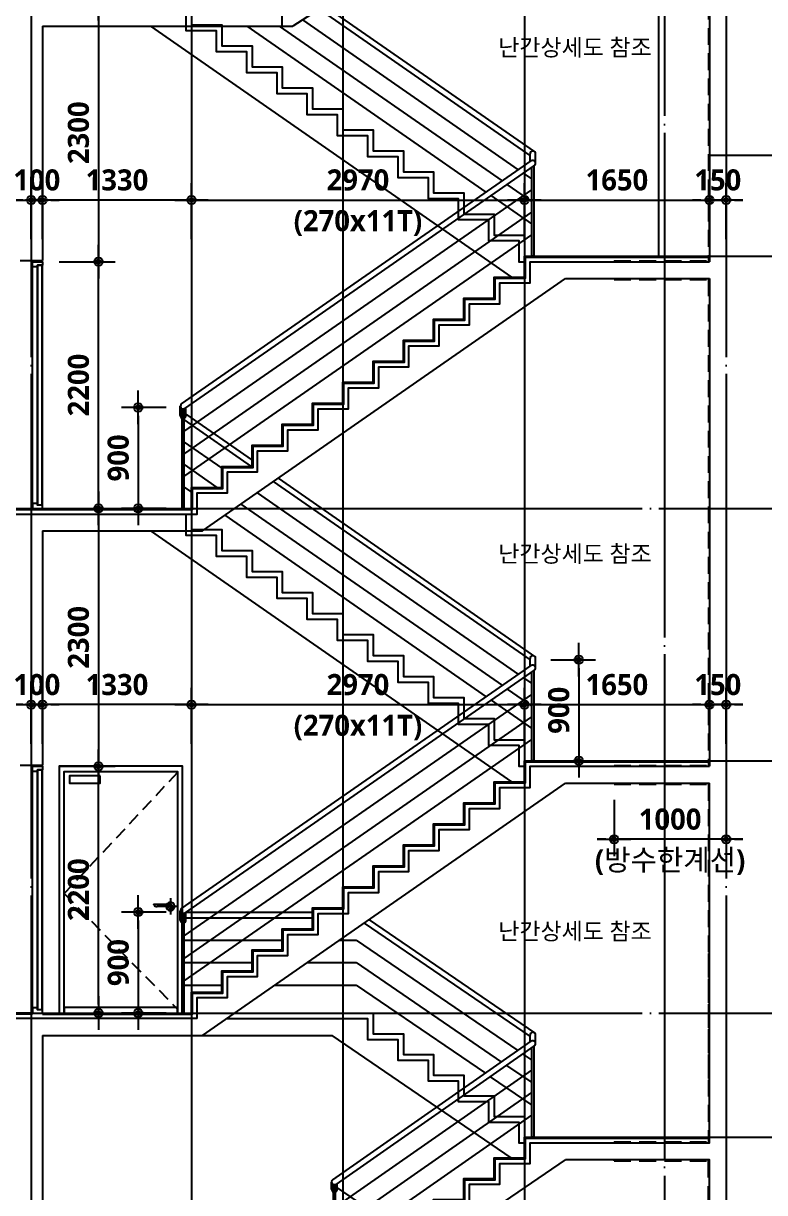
# Model space of a CAD drawing. Header units: millimetres. Extents: x 0 to 356400, y 0 to 68257.
# Drawn here: x 244355 to 250968, y 21099 to 31525 of the extents above; entities that cross this region are included whole.
import ezdxf

# ---------------------------------------------------------------- set-up
doc = ezdxf.new("R2010")
doc.units = ezdxf.units.MM
doc.header["$LTSCALE"] = 75
for name, pattern in [('CEN', [62, 60, -1, 0, -1]), ('HID', [2.3, 1.5, -0.8]), ('STD_HIDDEN', [3, 2, -1])]:
    doc.linetypes.add(name, pattern=pattern)
doc.layers.get('Defpoints').update_dxf_attribs({"color": 161})
for name, color, linetype in [('A-ANNO-TEXT1', 7, 'Continuous'), ('A-CEN', 1, 'CEN'), ('A-DETL-WPRO-TYP2', 5, 'STD_HIDDEN'), ('A-DOOR', 4, 'Continuous'), ('A-FIN-TYP1', 6, 'Continuous'), ('A-PS-HID', 5, 'HID'), ('A-SECT-DOOR', 8, 'Continuous'), ('A-SECT-Hrail1', 8, 'Continuous'), ('A-SECT-Hrail2', 6, 'Continuous'), ('A-SECT-MATR1', 4, 'Continuous'), ('A-SECT-STAIRS', 4, 'Continuous'), ('A-ST-AXIS-DIM', 7, 'Continuous'), ('A-ST-CONC', 2, 'Continuous'), ('LEADER', 7, 'Continuous')]:
    doc.layers.add(name, color=color, linetype=linetype)
doc.layers.add('G(그리드2)', color=235, linetype='Continuous', plot=False)
doc.styles.add('SH_대대리576', font='')
doc.styles.add('SH_진천_나눔', font='NanumGothicBold.ttf')
doc.styles.get('SH_대대리576').set_extended_font_data('NanumGothic', bold=True)
doc.dimstyles.new('SHP 75 (in)', dxfattribs={"dimscale": 75, "dimtxt": 2.5, "dimasz": 1, "dimexe": 2, "dimexo": 2, "dimgap": 1, "dimtad": 1, "dimdec": 0, "dimzin": 0, "dimdsep": 46, "dimtxsty": 'SH_대대리576', "dimblk": 'DIMDOT', "dimblk1": 'NONE', "dimblk2": 'DIMDOT', "dimcen": 0.09, "dimclrd": 256, "dimclre": 256, "dimclrt": 3, "dimadec": 0, "dimazin": 1, "dimtfac": 1, "dimtdec": 0, "dimtix": 1, "dimtmove": 2, "dimatfit": 0, "dimldrblk": 'DIMDOT', "dimfxl": 1, "dimtfillclr": 3, "dimtolj": 1, "dimtzin": 0, "dimlwd": -1, "dimlwe": -1, "dimarcsym": 0})

# ---------------------------------------------------------------- blocks, each defined once
blk = doc.blocks.new('DIMDOT')
at = {"color": 0}
blk.add_line((-2, 0), (2, 0), dxfattribs=at)
for radius in [0.5, 0.25]:
    blk.add_circle((0, 0), radius, dxfattribs=at)
blk = doc.blocks.new('*D4422')
at = {"layer": 'A-ST-AXIS-DIM'}
for p, q in [((245855, 25100), (245855, 25600)), ((248825, 25100), (248825, 25600)), ((245930, 25450), (248750, 25450))]:
    blk.add_line(p, q, dxfattribs=at)
at = {"layer": 'Defpoints', "color": 0}
for p in [(248825, 25450), (245855, 24950), (248825, 24950)]:
    blk.add_point(p, dxfattribs=at)
at = {"layer": 'A-ST-AXIS-DIM', "linetype": 'ByBlock', "xscale": 75, "yscale": 75, "zscale": 75}
for p, rotation in [((245855, 25450), 179.9999999999999), ((248825, 25450), 359.9999999999999)]:
    blk.add_blockref('DIMDOT', p, dxfattribs=dict(at, rotation=rotation))
at = {"layer": 'A-ST-AXIS-DIM', "color": 3, "char_height": 187.5, "attachment_point": 5, "style": 'SH_대대리576'}
for s, insert in [('\\A1;2970', (247340, 25628)), ('\\A1;(270x11T)', (247340, 25245))]:
    blk.add_mtext(s, dxfattribs=dict(at, insert=insert))
blk = doc.blocks.new('_None')
blk = doc.blocks.new('*D4423')
at = {"layer": 'A-ST-AXIS-DIM'}
for p, q in [((248825, 25100), (248825, 25600)), ((250475, 25100), (250475, 25600)), ((248900, 25450), (250400, 25450))]:
    blk.add_line(p, q, dxfattribs=at)
at = {"layer": 'Defpoints', "color": 0}
for p in [(250475, 25450), (248825, 24950), (250475, 24950)]:
    blk.add_point(p, dxfattribs=at)
at = {"layer": 'A-ST-AXIS-DIM', "linetype": 'ByBlock', "xscale": 75, "yscale": 75, "zscale": 75, "rotation": 180}
blk.add_blockref('DIMDOT', (248825, 25450), dxfattribs=at)
at = {"layer": 'A-ST-AXIS-DIM', "linetype": 'ByBlock', "xscale": 75, "yscale": 75, "zscale": 75}
blk.add_blockref('DIMDOT', (250475, 25450), dxfattribs=at)
at = {"layer": 'A-ST-AXIS-DIM', "color": 3, "insert": (249650, 25628), "char_height": 187.5, "attachment_point": 5, "style": 'SH_대대리576'}
blk.add_mtext('\\A1;1650', dxfattribs=at)
blk = doc.blocks.new('*D4424')
at = {"layer": 'A-ST-AXIS-DIM'}
for p, q in [((244525, 25100), (244525, 25600)), ((245855, 25100), (245855, 25600)), ((245780, 25450), (244600, 25450))]:
    blk.add_line(p, q, dxfattribs=at)
at = {"layer": 'Defpoints', "color": 0}
for p in [(244525, 25450), (244525, 24950), (245855, 24950)]:
    blk.add_point(p, dxfattribs=at)
at = {"layer": 'A-ST-AXIS-DIM', "linetype": 'ByBlock', "xscale": 75, "yscale": 75, "zscale": 75, "rotation": 180}
blk.add_blockref('DIMDOT', (244525, 25450), dxfattribs=at)
at = {"layer": 'A-ST-AXIS-DIM', "linetype": 'ByBlock', "xscale": 75, "yscale": 75, "zscale": 75}
blk.add_blockref('DIMDOT', (245855, 25450), dxfattribs=at)
at = {"layer": 'A-ST-AXIS-DIM', "color": 3, "insert": (245190, 25628), "char_height": 187.5, "attachment_point": 5, "style": 'SH_대대리576'}
blk.add_mtext('\\A1;1330', dxfattribs=at)
blk = doc.blocks.new('*D4425')
at = {"layer": 'A-ST-AXIS-DIM'}
for p, q in [((244425, 25100), (244425, 25600)), ((244525, 25100), (244525, 25600)), ((244350, 25450), (244275, 25450)), ((244425, 25450), (244525, 25450)), ((244600, 25450), (244675, 25450))]:
    blk.add_line(p, q, dxfattribs=at)
at = {"layer": 'Defpoints', "color": 0}
for p in [(244525, 25450), (244425, 24950), (244525, 24950)]:
    blk.add_point(p, dxfattribs=at)
at = {"layer": 'A-ST-AXIS-DIM', "linetype": 'ByBlock', "xscale": 75, "yscale": 75, "zscale": 75}
blk.add_blockref('DIMDOT', (244425, 25450), dxfattribs=at)
at = {"layer": 'A-ST-AXIS-DIM', "linetype": 'ByBlock', "xscale": 75, "yscale": 75, "zscale": 75, "rotation": 180}
blk.add_blockref('DIMDOT', (244525, 25450), dxfattribs=at)
at = {"layer": 'A-ST-AXIS-DIM', "color": 3, "insert": (244475, 25628), "char_height": 187.5, "attachment_point": 5, "style": 'SH_대대리576'}
blk.add_mtext('\\A1;100', dxfattribs=at)
blk = doc.blocks.new('*D4426')
at = {"layer": 'A-ST-AXIS-DIM'}
for p, q in [((250475, 25100), (250475, 25600)), ((250625, 25100), (250625, 25600)), ((250400, 25450), (250325, 25450)), ((250625, 25450), (250475, 25450)), ((250700, 25450), (250775, 25450))]:
    blk.add_line(p, q, dxfattribs=at)
at = {"layer": 'Defpoints', "color": 0}
for p in [(250475, 25450), (250475, 24950), (250625, 24950)]:
    blk.add_point(p, dxfattribs=at)
at = {"layer": 'A-ST-AXIS-DIM', "linetype": 'ByBlock', "xscale": 75, "yscale": 75, "zscale": 75}
blk.add_blockref('DIMDOT', (250475, 25450), dxfattribs=at)
at = {"layer": 'A-ST-AXIS-DIM', "linetype": 'ByBlock', "xscale": 75, "yscale": 75, "zscale": 75, "rotation": 180}
blk.add_blockref('DIMDOT', (250625, 25450), dxfattribs=at)
at = {"layer": 'A-ST-AXIS-DIM', "color": 3, "insert": (250550, 25628), "char_height": 187.5, "attachment_point": 5, "style": 'SH_대대리576'}
blk.add_mtext('\\A1;150', dxfattribs=at)
blk = doc.blocks.new('*D4427')
at = {"layer": 'A-ST-AXIS-DIM'}
for p, q in [((245855, 29600), (245855, 30100)), ((248825, 29600), (248825, 30100)), ((245930, 29950), (248750, 29950))]:
    blk.add_line(p, q, dxfattribs=at)
at = {"layer": 'Defpoints', "color": 0}
for p in [(248825, 29950), (245855, 29450), (248825, 29450)]:
    blk.add_point(p, dxfattribs=at)
at = {"layer": 'A-ST-AXIS-DIM', "linetype": 'ByBlock', "xscale": 75, "yscale": 75, "zscale": 75}
for p, rotation in [((245855, 29950), 179.9999999999999), ((248825, 29950), 359.9999999999999)]:
    blk.add_blockref('DIMDOT', p, dxfattribs=dict(at, rotation=rotation))
at = {"layer": 'A-ST-AXIS-DIM', "color": 3, "char_height": 187.5, "attachment_point": 5, "style": 'SH_대대리576'}
for s, insert in [('\\A1;2970', (247340, 30128)), ('\\A1;(270x11T)', (247340, 29745))]:
    blk.add_mtext(s, dxfattribs=dict(at, insert=insert))
blk = doc.blocks.new('*D4428')
at = {"layer": 'A-ST-AXIS-DIM'}
for p, q in [((248825, 29600), (248825, 30100)), ((250475, 29600), (250475, 30100)), ((248900, 29950), (250400, 29950))]:
    blk.add_line(p, q, dxfattribs=at)
at = {"layer": 'Defpoints', "color": 0}
for p in [(250475, 29950), (248825, 29450), (250475, 29450)]:
    blk.add_point(p, dxfattribs=at)
at = {"layer": 'A-ST-AXIS-DIM', "linetype": 'ByBlock', "xscale": 75, "yscale": 75, "zscale": 75, "rotation": 180}
blk.add_blockref('DIMDOT', (248825, 29950), dxfattribs=at)
at = {"layer": 'A-ST-AXIS-DIM', "linetype": 'ByBlock', "xscale": 75, "yscale": 75, "zscale": 75}
blk.add_blockref('DIMDOT', (250475, 29950), dxfattribs=at)
at = {"layer": 'A-ST-AXIS-DIM', "color": 3, "insert": (249650, 30128), "char_height": 187.5, "attachment_point": 5, "style": 'SH_대대리576'}
blk.add_mtext('\\A1;1650', dxfattribs=at)
blk = doc.blocks.new('*D4429')
at = {"layer": 'A-ST-AXIS-DIM'}
for p, q in [((244525, 29600), (244525, 30100)), ((245855, 29600), (245855, 30100)), ((245780, 29950), (244600, 29950))]:
    blk.add_line(p, q, dxfattribs=at)
at = {"layer": 'Defpoints', "color": 0}
for p in [(244525, 29950), (244525, 29450), (245855, 29450)]:
    blk.add_point(p, dxfattribs=at)
at = {"layer": 'A-ST-AXIS-DIM', "linetype": 'ByBlock', "xscale": 75, "yscale": 75, "zscale": 75, "rotation": 180}
blk.add_blockref('DIMDOT', (244525, 29950), dxfattribs=at)
at = {"layer": 'A-ST-AXIS-DIM', "linetype": 'ByBlock', "xscale": 75, "yscale": 75, "zscale": 75}
blk.add_blockref('DIMDOT', (245855, 29950), dxfattribs=at)
at = {"layer": 'A-ST-AXIS-DIM', "color": 3, "insert": (245190, 30128), "char_height": 187.5, "attachment_point": 5, "style": 'SH_대대리576'}
blk.add_mtext('\\A1;1330', dxfattribs=at)
blk = doc.blocks.new('*D4430')
at = {"layer": 'A-ST-AXIS-DIM'}
for p, q in [((244425, 29600), (244425, 30100)), ((244525, 29600), (244525, 30100)), ((244350, 29950), (244275, 29950)), ((244425, 29950), (244525, 29950)), ((244600, 29950), (244675, 29950))]:
    blk.add_line(p, q, dxfattribs=at)
at = {"layer": 'Defpoints', "color": 0}
for p in [(244525, 29950), (244425, 29450), (244525, 29450)]:
    blk.add_point(p, dxfattribs=at)
at = {"layer": 'A-ST-AXIS-DIM', "linetype": 'ByBlock', "xscale": 75, "yscale": 75, "zscale": 75}
blk.add_blockref('DIMDOT', (244425, 29950), dxfattribs=at)
at = {"layer": 'A-ST-AXIS-DIM', "linetype": 'ByBlock', "xscale": 75, "yscale": 75, "zscale": 75, "rotation": 180}
blk.add_blockref('DIMDOT', (244525, 29950), dxfattribs=at)
at = {"layer": 'A-ST-AXIS-DIM', "color": 3, "insert": (244475, 30128), "char_height": 187.5, "attachment_point": 5, "style": 'SH_대대리576'}
blk.add_mtext('\\A1;100', dxfattribs=at)
blk = doc.blocks.new('*D4431')
at = {"layer": 'A-ST-AXIS-DIM'}
for p, q in [((250475, 29600), (250475, 30100)), ((250625, 29600), (250625, 30100)), ((250400, 29950), (250325, 29950)), ((250625, 29950), (250475, 29950)), ((250700, 29950), (250775, 29950))]:
    blk.add_line(p, q, dxfattribs=at)
at = {"layer": 'Defpoints', "color": 0}
for p in [(250475, 29950), (250475, 29450), (250625, 29450)]:
    blk.add_point(p, dxfattribs=at)
at = {"layer": 'A-ST-AXIS-DIM', "linetype": 'ByBlock', "xscale": 75, "yscale": 75, "zscale": 75}
blk.add_blockref('DIMDOT', (250475, 29950), dxfattribs=at)
at = {"layer": 'A-ST-AXIS-DIM', "linetype": 'ByBlock', "xscale": 75, "yscale": 75, "zscale": 75, "rotation": 180}
blk.add_blockref('DIMDOT', (250625, 29950), dxfattribs=at)
at = {"layer": 'A-ST-AXIS-DIM', "color": 3, "insert": (250550, 30128), "char_height": 187.5, "attachment_point": 5, "style": 'SH_대대리576'}
blk.add_mtext('\\A1;150', dxfattribs=at)
blk = doc.blocks.new('*D4437')
at = {"layer": 'A-ST-AXIS-DIM'}
for p, q in [((244675, 24900), (245175, 24900)), ((245025, 22775), (245025, 24825)), ((244675, 22700), (245175, 22700))]:
    blk.add_line(p, q, dxfattribs=at)
at = {"layer": 'Defpoints', "color": 0}
for p in [(244525, 24900), (245025, 24900), (244525, 22700)]:
    blk.add_point(p, dxfattribs=at)
at = {"layer": 'A-ST-AXIS-DIM', "linetype": 'ByBlock', "xscale": 75, "yscale": 75, "zscale": 75}
for p, rotation in [((245025, 24900), 90), ((245025, 22700), 270)]:
    blk.add_blockref('DIMDOT', p, dxfattribs=dict(at, rotation=rotation))
at = {"layer": 'A-ST-AXIS-DIM', "color": 3, "insert": (244847, 23800), "char_height": 187.5, "attachment_point": 5, "rotation": 90, "style": 'SH_대대리576'}
blk.add_mtext('\\A1;2200', dxfattribs=at)
blk = doc.blocks.new('*D4438')
at = {"layer": 'A-ST-AXIS-DIM'}
for p, q in [((244675, 27200), (245175, 27200)), ((245025, 27125), (245025, 24975)), ((244675, 24900), (245175, 24900))]:
    blk.add_line(p, q, dxfattribs=at)
at = {"layer": 'Defpoints', "color": 0}
for p in [(244525, 27200), (244525, 24900), (245025, 24900)]:
    blk.add_point(p, dxfattribs=at)
at = {"layer": 'A-ST-AXIS-DIM', "linetype": 'ByBlock', "xscale": 75, "yscale": 75, "zscale": 75}
for p, rotation in [((245025, 27200), 90), ((245025, 24900), 270)]:
    blk.add_blockref('DIMDOT', p, dxfattribs=dict(at, rotation=rotation))
at = {"layer": 'A-ST-AXIS-DIM', "color": 3, "insert": (244847, 26050), "char_height": 187.5, "attachment_point": 5, "rotation": 90, "style": 'SH_대대리576'}
blk.add_mtext('\\A1;2300', dxfattribs=at)
blk = doc.blocks.new('*D4468')
at = {"layer": 'A-ST-AXIS-DIM'}
for p, q in [((249060, 25850), (249460, 25850)), ((249310, 25775), (249310, 25025)), ((249060, 24950), (249460, 24950))]:
    blk.add_line(p, q, dxfattribs=at)
at = {"layer": 'Defpoints', "color": 0}
for p in [(248910, 25850), (248910, 24950), (249310, 24950)]:
    blk.add_point(p, dxfattribs=at)
at = {"layer": 'A-ST-AXIS-DIM', "linetype": 'ByBlock', "xscale": 75, "yscale": 75, "zscale": 75}
for p, rotation in [((249310, 25850), 90), ((249310, 24950), 270)]:
    blk.add_blockref('DIMDOT', p, dxfattribs=dict(at, rotation=rotation))
at = {"layer": 'A-ST-AXIS-DIM', "color": 3, "insert": (249132, 25400), "char_height": 187.5, "attachment_point": 5, "rotation": 90, "style": 'SH_대대리576'}
blk.add_mtext('\\A1;900', dxfattribs=at)
blk = doc.blocks.new('*D4485')
at = {"layer": 'A-ST-AXIS-DIM'}
for p, q in [((245630, 23600), (245230, 23600)), ((245380, 23525), (245380, 22775)), ((245630, 22700), (245230, 22700))]:
    blk.add_line(p, q, dxfattribs=at)
at = {"layer": 'Defpoints', "color": 0}
for p in [(245780, 23600), (245380, 22700), (245780, 22700)]:
    blk.add_point(p, dxfattribs=at)
at = {"layer": 'A-ST-AXIS-DIM', "linetype": 'ByBlock', "xscale": 75, "yscale": 75, "zscale": 75}
for p, rotation in [((245380, 23600), 90), ((245380, 22700), 270)]:
    blk.add_blockref('DIMDOT', p, dxfattribs=dict(at, rotation=rotation))
at = {"layer": 'A-ST-AXIS-DIM', "color": 3, "insert": (245202, 23150), "char_height": 187.5, "attachment_point": 5, "rotation": 90, "style": 'SH_대대리576'}
blk.add_mtext('\\A1;900', dxfattribs=at)
blk = doc.blocks.new('*D4576')
at = {"layer": 'A-ST-AXIS-DIM'}
for p, q in [((244675, 31700), (245175, 31700)), ((245025, 31625), (245025, 29475)), ((244675, 29400), (245175, 29400))]:
    blk.add_line(p, q, dxfattribs=at)
at = {"layer": 'Defpoints', "color": 0}
for p in [(244525, 31700), (244525, 29400), (245025, 29400)]:
    blk.add_point(p, dxfattribs=at)
at = {"layer": 'A-ST-AXIS-DIM', "linetype": 'ByBlock', "xscale": 75, "yscale": 75, "zscale": 75}
for p, rotation in [((245025, 31700), 90), ((245025, 29400), 270)]:
    blk.add_blockref('DIMDOT', p, dxfattribs=dict(at, rotation=rotation))
at = {"layer": 'A-ST-AXIS-DIM', "color": 3, "insert": (244847, 30550), "char_height": 187.5, "attachment_point": 5, "rotation": 90, "style": 'SH_대대리576'}
blk.add_mtext('\\A1;2300', dxfattribs=at)
blk = doc.blocks.new('*D4577')
at = {"layer": 'A-ST-AXIS-DIM'}
for p, q in [((244675, 29400), (245175, 29400)), ((245025, 27275), (245025, 29325)), ((244675, 27200), (245175, 27200))]:
    blk.add_line(p, q, dxfattribs=at)
at = {"layer": 'Defpoints', "color": 0}
for p in [(244525, 29400), (245025, 29400), (244525, 27200)]:
    blk.add_point(p, dxfattribs=at)
at = {"layer": 'A-ST-AXIS-DIM', "linetype": 'ByBlock', "xscale": 75, "yscale": 75, "zscale": 75}
for p, rotation in [((245025, 29400), 90), ((245025, 27200), 270)]:
    blk.add_blockref('DIMDOT', p, dxfattribs=dict(at, rotation=rotation))
at = {"layer": 'A-ST-AXIS-DIM', "color": 3, "insert": (244847, 28300), "char_height": 187.5, "attachment_point": 5, "rotation": 90, "style": 'SH_대대리576'}
blk.add_mtext('\\A1;2200', dxfattribs=at)
blk = doc.blocks.new('*D5214')
at = {"layer": 'A-ST-AXIS-DIM'}
for p, q in [((249625, 24600), (249625, 24100)), ((250625, 24600), (250625, 24100)), ((249550, 24250), (249475, 24250)), ((250625, 24250), (249625, 24250)), ((250700, 24250), (250775, 24250))]:
    blk.add_line(p, q, dxfattribs=at)
at = {"layer": 'Defpoints', "color": 0}
for p in [(249625, 24750), (250625, 24750), (249625, 24250)]:
    blk.add_point(p, dxfattribs=at)
at = {"layer": 'A-ST-AXIS-DIM', "linetype": 'ByBlock', "xscale": 75, "yscale": 75, "zscale": 75}
blk.add_blockref('DIMDOT', (249625, 24250), dxfattribs=at)
at = {"layer": 'A-ST-AXIS-DIM', "linetype": 'ByBlock', "xscale": 75, "yscale": 75, "zscale": 75, "rotation": 180}
blk.add_blockref('DIMDOT', (250625, 24250), dxfattribs=at)
at = {"layer": 'A-ST-AXIS-DIM', "color": 3, "char_height": 187.5, "attachment_point": 5, "style": 'SH_대대리576'}
for s, insert in [('\\A1;1000', (250125, 24428)), ('\\A1;(방수한계선)', (250125, 24044))]:
    blk.add_mtext(s, dxfattribs=dict(at, insert=insert))
blk = doc.blocks.new('*D9221')
at = {"layer": 'A-ST-AXIS-DIM'}
for p, q in [((245630, 28100), (245230, 28100)), ((245380, 28025), (245380, 27275)), ((245630, 27200), (245230, 27200))]:
    blk.add_line(p, q, dxfattribs=at)
at = {"layer": 'Defpoints', "color": 0}
for p in [(245780, 28100), (245380, 27200), (245780, 27200)]:
    blk.add_point(p, dxfattribs=at)
at = {"layer": 'A-ST-AXIS-DIM', "linetype": 'ByBlock', "xscale": 75, "yscale": 75, "zscale": 75}
for p, rotation in [((245380, 28100), 90), ((245380, 27200), 270)]:
    blk.add_blockref('DIMDOT', p, dxfattribs=dict(at, rotation=rotation))
at = {"layer": 'A-ST-AXIS-DIM', "color": 3, "insert": (245202, 27650), "char_height": 187.5, "attachment_point": 5, "rotation": 90, "style": 'SH_대대리576'}
blk.add_mtext('\\A1;900', dxfattribs=at)
blk = doc.blocks.new('G$C698D9822')
at = {"layer": 'A-CEN'}
for p, q in [((1062, 950), (938, 950)), ((992, 1024), (992, 880))]:
    blk.add_line(p, q, dxfattribs=at)
at = {"layer": 'A-PS-HID'}
blk.add_lwpolyline([(1055, 2145), (45, 1065), (1050, 40)], dxfattribs=at)
at = {"layer": 'A-SECT-DOOR'}
for p, q in [((992, 969), (845, 969)), ((957, 949), (873, 949))]:
    blk.add_line(p, q, dxfattribs=at)
for points in [[(45, 1065), (45, 2155), (1055, 2155), (1055, 2145), (1055, 950), (1055, 50), (1055, 0), (1100, 0), (1100, 2200), (0, 2200), (0, 0), (45, 0), (45, 50)], [(366, 2116), (93, 2116), (93, 2049), (366, 2049)], [(45, 50), (45, 0), (1055, 0), (1055, 50), (1040, 50)]]:
    blk.add_lwpolyline(points, close=True, dxfattribs=at)
for centre, radius, start, end in [((845, 966), 3, 90, 166.723), ((848, 966), 6.09, 166.723, 200.4138), ((872, 986), 37.2, 217.801, 272.4199), ((992, 950), 37.3, 180.9385, 157.0665), ((940, 901), 51.4, 42.6877, 70.1326), ((992, 949), 20, 223.2078, 90)]:
    blk.add_arc(centre, radius, start, end, dxfattribs=at)

msp = doc.modelspace()

# ---------------------------------------------------------------- linework, layer by layer
at = {"layer": 'A-CEN'}
for p, q in [((244425, 56300), (244425, 9200)), ((250625, 56300), (250625, 9200)), ((250075, 53800), (250075, 9200)), ((250475, 29450), (253975, 29450)), ((236075, 27200), (253975, 27200)), ((250475, 24950), (253975, 24950)), ((236075, 22700), (253975, 22700)), ((248825, 21592.3), (253975, 21592.3))]:
    msp.add_line(p, q, dxfattribs=at)
at = {"layer": 'A-DETL-WPRO-TYP2'}
for p, q in [((250467, 33058.7), (250467, 29408)), ((249625, 29408), (250467, 29408)), ((249625, 29408), (249625, 29400)), ((249625, 29242), (249625, 29250)), ((249625, 29242), (250467, 29242)), ((250467, 29242), (250467, 24908)), ((249625, 24908), (250467, 24908)), ((249625, 24908), (249625, 24900)), ((249625, 24742), (249625, 24750)), ((249625, 24742), (250467, 24742)), ((250467, 24742), (250467, 22021.5)), ((250467, 23230.3), (250467, 21552.3)), ((249625, 21552.3), (250467, 21552.3)), ((249625, 21382.3), (250465, 21382.3)), ((250465, 21382.3), (250465, 18967.7))]:
    msp.add_line(p, q, dxfattribs=at)
for points in [[(249625, 21552.3), (249625, 21542.3)], [(249625, 21382.3), (249625, 21392.3)]]:
    msp.add_lwpolyline(points, dxfattribs=at)
at = {"layer": 'A-DOOR'}
for p, q in [((244435, 29355), (244435, 29400)), ((244435, 27200), (244435, 29355)), ((244482, 27245), (244482, 29370)), ((244522.5, 27230), (244522.5, 29370)), ((244525, 27200), (244525, 29370)), ((244435, 27245), (244435, 27200)), ((244435, 24855), (244435, 24900)), ((244435, 22700), (244435, 24855)), ((244482, 22745), (244482, 24870)), ((244522.5, 22730), (244522.5, 24870)), ((244525, 22700), (244525, 24870)), ((244435, 22745), (244435, 22700))]:
    msp.add_line(p, q, dxfattribs=at)
for points in [[(244435, 29400), (244525, 29400), (244525, 29370), (244482, 29370), (244482, 29355), (244435, 29355)], [(244484.5, 27230), (244484.5, 29370), (244522.5, 29370)], [(244484.5, 27230), (244484.5, 29370), (244522.5, 29370)], [(244435, 27200), (244525, 27200), (244525, 27230), (244482, 27230), (244482, 27245), (244435, 27245)], [(244435, 24900), (244525, 24900), (244525, 24870), (244482, 24870), (244482, 24855), (244435, 24855)], [(244484.5, 22730), (244484.5, 24870), (244522.5, 24870)], [(244484.5, 22730), (244484.5, 24870), (244522.5, 24870)], [(244435, 22700), (244525, 22700), (244525, 22730), (244482, 22730), (244482, 22745), (244435, 22745)]]:
    msp.add_lwpolyline(points, dxfattribs=at)
at = {"layer": 'A-FIN-TYP1'}
for p, q in [((244435, 22700), (242175, 22700)), ((244435, 22691), (242175, 22691))]:
    msp.add_line(p, q, dxfattribs=at)
for points in [[(242175, 27200), (245855, 27200), (245855, 27387.5), (246125, 27387.5), (246125, 27575), (246395, 27575), (246395, 27762.5), (246665, 27762.5), (246665, 27950), (246935, 27950), (246935, 28137.5), (247205, 28137.5), (247205, 28325), (247475, 28325), (247475, 28512.5), (247745, 28512.5), (247745, 28700), (248015, 28700), (248015, 28887.5), (248285, 28887.5), (248285, 29075), (248555, 29075), (248555, 29262.5), (248825, 29262.5), (248825, 29450), (250475, 29450)], [(242175, 27191), (245864, 27191), (245864, 27378.5), (246134, 27378.5), (246134, 27566), (246404, 27566), (246404, 27753.5), (246674, 27753.5), (246674, 27941), (246944, 27941), (246944, 28128.5), (247214, 28128.5), (247214, 28316), (247484, 28316), (247484, 28503.5), (247754, 28503.5), (247754, 28691), (248024, 28691), (248024, 28878.5), (248294, 28878.5), (248294, 29066), (248564, 29066), (248564, 29253.5), (248834, 29253.5), (248834, 29441), (250475, 29441)], [(244525, 22700), (245855, 22700), (245855, 22887.5), (246125, 22887.5), (246125, 23075), (246395, 23075), (246395, 23262.5), (246665, 23262.5), (246665, 23450), (246935, 23450), (246935, 23637.5), (247205, 23637.5), (247205, 23825), (247475, 23825), (247475, 24012.5), (247745, 24012.5), (247745, 24200), (248015, 24200), (248015, 24387.5), (248285, 24387.5), (248285, 24575), (248555, 24575), (248555, 24762.5), (248825, 24762.5), (248825, 24950), (250475, 24950)], [(244525, 22691), (245864, 22691), (245864, 22878.5), (246134, 22878.5), (246134, 23066), (246404, 23066), (246404, 23253.5), (246674, 23253.5), (246674, 23441), (246944, 23441), (246944, 23628.5), (247214, 23628.5), (247214, 23816), (247484, 23816), (247484, 24003.5), (247754, 24003.5), (247754, 24191), (248024, 24191), (248024, 24378.5), (248294, 24378.5), (248294, 24566), (248564, 24566), (248564, 24753.5), (248834, 24753.5), (248834, 24941), (250475, 24941)], [(244525, 20300), (247205, 20300), (247205, 20484.6), (247475, 20484.6), (247475, 20669.2), (247745, 20669.2), (247745, 20853.8), (248015, 20853.8), (248015, 21038.5), (248285, 21038.5), (248285, 21223.1), (248555, 21223.1), (248555, 21407.7), (248825, 21407.7), (248825, 21592.3), (250475, 21592.3)], [(244525, 20291), (247214, 20291), (247214, 20475.6), (247484, 20475.6), (247484, 20660.2), (247754, 20660.2), (247754, 20844.8), (248024, 20844.8), (248024, 21029.5), (248294, 21029.5), (248294, 21214.1), (248564, 21214.1), (248564, 21398.7), (248834, 21398.7), (248834, 21583.3), (250475, 21583.3)]]:
    msp.add_lwpolyline(points, dxfattribs=at)
at = {"layer": 'A-SECT-Hrail1'}
for p, q in [((248875, 30348.2), (246996.2, 31652.8)), ((248914.3, 30381.8), (247041.7, 31682.2)), ((248484.2, 30019.6), (246352.3, 31500)), ((248628.2, 30119.6), (246640.3, 31500)), ((248772.2, 30219.6), (246846.9, 31556.6)), ((248890, 30137.7), (248816, 30189.1)), ((248890, 29937.7), (248672, 30089.1)), ((248890, 29737.7), (248528, 29989.1)), ((245755, 28027.9), (245755, 28111.2)), ((245805, 28027.9), (245805, 28098.2)), ((245770, 28004.4), (245765.7, 28007.4)), ((245790, 27990.5), (246388.3, 27575)), ((245805, 28041), (246395, 27631.2)), ((245790, 27790.5), (246125, 27557.9)), ((245790, 27590.5), (246082.3, 27387.5)), ((246584.2, 27439), (248875, 25848.2)), ((246628, 27469.5), (248925, 25874.3)), ((245790, 27390.5), (245855, 27345.4)), ((246440.2, 27339), (248772.2, 25719.6)), ((246296.2, 27239), (248628.2, 25619.6)), ((246152.2, 27139), (248484.2, 25519.6)), ((248816, 25689.1), (248890, 25637.7)), ((248672, 25589.1), (248890, 25437.7)), ((248528, 25489.1), (248890, 25237.7)), ((245755, 23527.9), (245755, 23611.2)), ((245805, 23527.9), (245805, 23598.2)), ((245807.7, 23600), (246935, 23600)), ((245770, 23504.4), (245765.7, 23507.4)), ((245805, 23550), (246935, 23550)), ((247394.8, 23502), (248875, 22489.9)), ((247438.7, 23532.5), (248914.1, 22523.7)), ((245790, 23350), (246665, 23350)), ((247176, 23350), (247324.5, 23350)), ((247324.5, 23350), (248765.9, 22364.5)), ((245790, 23150), (246395, 23150)), ((246888, 23150), (247324.5, 23150)), ((247324.5, 23150), (248621.1, 22263.4)), ((245790, 22950), (246125, 22950)), ((246600, 22950), (247324.5, 22950)), ((247324.5, 22950), (248476.4, 22162.4)), ((248810, 22334.3), (248890, 22279.6)), ((248665.3, 22233.3), (248890, 22079.6)), ((248520.5, 22132.2), (248890, 21879.6)), ((247105, 21128.7), (247105, 21192.3)), ((247155, 21128.7), (247155, 21179.2)), ((247155, 21141.9), (247745, 20738.5))]:
    msp.add_line(p, q, dxfattribs=at)
for points in [[(245790, 28006), (245790, 28007.4), (245790, 28088.3, -0.2087122), (245770, 28088.3), (245770, 28007.4), (245770, 28006), (245770, 28005), (245770, 28004.4), (245770, 27200), (245790, 27200), (245790, 27390.5), (245790, 27450), (245790, 27590.5), (245790, 27650), (245790, 27790.5), (245790, 27850), (245790, 27990.5), (245790, 27991.8), (245790, 27993.8), (245790, 28005)], [(245790, 23506), (245790, 23507.4), (245790, 23588.3, -0.2087122), (245770, 23588.3), (245770, 23507.4), (245770, 23506), (245770, 23505), (245770, 23504.4), (245770, 22700), (245790, 22700), (245790, 22890.5), (245790, 22950), (245790, 23090.5), (245790, 23150), (245790, 23290.5), (245790, 23350), (245790, 23490.5), (245790, 23491.8), (245790, 23493.8), (245790, 23505)], [(247140, 20550), (247140, 20690.5), (247140, 20691.6), (247140, 20750), (247140, 20890.5), (247140, 20891.6), (247140, 20950), (247140, 21090.5), (247140, 21091.6), (247140, 21093.8), (247140, 21105), (247140, 21105.8), (247140, 21107.4), (247140, 21169.4, -0.2087122), (247120, 21169.4), (247120, 21107.4), (247120, 21105.8), (247120, 21105), (247120, 21104.4), (247120, 20300), (247140, 20300), (247140, 20490.5), (247140, 20491.6)]]:
    msp.add_lwpolyline(points, format="xyb", close=True, dxfattribs=at)
for centre, start, end in [((245780, 28027.9), 180, 246.42182), ((245780, 28027.9), 293.57818, 0), ((245780, 23527.9), 180, 246.42182), ((245780, 23527.9), 293.57818, 0), ((247130, 21128.7), 180, 246.42182), ((247130, 21128.7), 293.57818, 0)]:
    msp.add_arc(centre, 25, start, end, dxfattribs=at)
at = {"layer": 'A-SECT-Hrail2'}
for p, q in [((248875, 30291), (248875, 30361.2)), ((248925, 30280.3), (248925, 30361.2)), ((245765.7, 28131.8), (248885.7, 30298.4)), ((245794.3, 28090.7), (248914.3, 30257.4)), ((245794.3, 27890.7), (248890, 30040.5)), ((245794.3, 27690.7), (248890, 29840.5)), ((245794.3, 27490.7), (248890, 29640.5)), ((248875, 25791), (248875, 25861.2)), ((248925, 25780.3), (248925, 25861.2)), ((245765.7, 23631.8), (248885.7, 25798.4)), ((245794.3, 23590.7), (248914.3, 25757.4)), ((245790, 23387.7), (248890, 25540.5)), ((245790, 23187.7), (248890, 25340.5)), ((245790, 22987.7), (248890, 25140.5)), ((247115.7, 21212.8), (248885.7, 22448.1)), ((248875, 22440.6), (248875, 22503)), ((248925, 22427.6), (248925, 22503)), ((247144.3, 21171.8), (248914.3, 22407.1)), ((247140, 20968.8), (248890, 22190.1)), ((247140, 20768.8), (248890, 21990.1)), ((247140, 20568.8), (248890, 21790.1))]:
    msp.add_line(p, q, dxfattribs=at)
for points in [[(248875, 30294.9), (248875, 30359.9)], [(248875, 25794.9), (248875, 25859.9)], [(248875, 22440.6), (248875, 22502.2)]]:
    msp.add_lwpolyline(points, dxfattribs=at)
for points in [[(248890, 30240.5), (248910, 30254.4), (248910, 29450), (248890, 29450)], [(248890, 25740.5), (248910, 25754.4), (248910, 24950), (248890, 24950)], [(248890, 22390.1), (248910, 22404.1), (248910, 21592.3), (248890, 21592.3)]]:
    msp.add_lwpolyline(points, close=True, dxfattribs=at)
for centre, start, end in [((248900, 30361.2), 0, 180), ((248900, 30277.9), 304.77783, 124.77783), ((245780, 28111.2), 124.77783, 304.77783), ((248900, 25861.2), 0, 180), ((248900, 25777.9), 304.77783, 124.77783), ((245780, 23611.2), 124.77783, 304.77783), ((248900, 22503), 0, 180), ((248900, 22427.6), 304.91157, 124.91157), ((247130, 21192.3), 124.91157, 304.91157)]:
    msp.add_arc(centre, 25, start, end, dxfattribs=at)
at = {"layer": 'A-SECT-MATR1'}
msp.add_line((250025, 29450), (250025, 33066.7), dxfattribs=at)
at = {"layer": 'A-SECT-STAIRS'}
for p, q in [((245488, 31500), (248710, 29262.5)), ((245488, 27000), (248710, 24762.5)), ((245952, 22500), (247108.6, 22500)), ((248706.1, 21407.7), (247108.6, 22500))]:
    msp.add_line(p, q, dxfattribs=at)
for points in [[(245855, 31700), (245855, 31512.5), (246125, 31512.5), (246125, 31325), (246395, 31325), (246395, 31137.5), (246665, 31137.5), (246665, 30950), (246935, 30950), (246935, 30762.5), (247205, 30762.5), (247205, 30575), (247475, 30575), (247475, 30387.5), (247745, 30387.5), (247745, 30200), (248015, 30200), (248015, 30012.5), (248285, 30012.5), (248285, 29825), (248555, 29825), (248555, 29637.5), (248825, 29637.5), (248825, 29450)], [(245805, 31650), (245805, 31462.5), (246075, 31462.5), (246075, 31275), (246345, 31275), (246345, 31087.5), (246615, 31087.5), (246615, 30900), (246885, 30900), (246885, 30712.5), (247155, 30712.5), (247155, 30525), (247425, 30525), (247425, 30337.5), (247695, 30337.5), (247695, 30150), (247965, 30150), (247965, 29962.5), (248235, 29962.5), (248235, 29775), (248505, 29775), (248505, 29587.5), (248775, 29587.5), (248775, 29400), (248825, 29400)], [(245805, 27150), (245805, 26962.5), (246075, 26962.5), (246075, 26775), (246345, 26775), (246345, 26587.5), (246615, 26587.5), (246615, 26400), (246885, 26400), (246885, 26212.5), (247155, 26212.5), (247155, 26025), (247425, 26025), (247425, 25837.5), (247695, 25837.5), (247695, 25650), (247965, 25650), (247965, 25462.5), (248235, 25462.5), (248235, 25275), (248505, 25275), (248505, 25087.5), (248775, 25087.5), (248775, 24900), (248825, 24900)], [(245855, 27200), (245855, 27012.5), (246125, 27012.5), (246125, 26825), (246395, 26825), (246395, 26637.5), (246665, 26637.5), (246665, 26450), (246935, 26450), (246935, 26262.5), (247205, 26262.5), (247205, 26075), (247475, 26075), (247475, 25887.5), (247745, 25887.5), (247745, 25700), (248015, 25700), (248015, 25512.5), (248285, 25512.5), (248285, 25325), (248555, 25325), (248555, 25137.5), (248825, 25137.5), (248825, 24950)], [(246168, 22650), (247425, 22650), (247425, 22465.4), (247695, 22465.4), (247695, 22280.8), (247965, 22280.8), (247965, 22096.2), (248235, 22096.2), (248235, 21911.5), (248505, 21911.5), (248505, 21726.9), (248775, 21726.9), (248775, 21542.3), (248825, 21542.3)], [(246240, 22700), (247475, 22700), (247475, 22515.4), (247745, 22515.4), (247745, 22330.8), (248015, 22330.8), (248015, 22146.2), (248285, 22146.2), (248285, 21961.5), (248555, 21961.5), (248555, 21776.9), (248825, 21776.9), (248825, 21592.3)]]:
    msp.add_lwpolyline(points, dxfattribs=at)
at = {"layer": 'A-ST-CONC'}
for p, q in [((249189.2, 33066.7), (246759.2, 31500)), ((250475, 33066.7), (250475, 29400)), ((244525, 31500), (244525, 29410)), ((244525, 31500), (246759.2, 31500)), ((244525, 31500), (246759.2, 31500)), ((250475, 30350), (251575, 30350)), ((244325, 29410), (244525, 29410)), ((245952, 27000), (249192, 29250)), ((249192, 29250), (250475, 29250)), ((250475, 29250), (250475, 24900)), ((250475, 29250), (250475, 27150)), ((244525, 27000), (245952, 27000)), ((244525, 27000), (244525, 24910)), ((244325, 24910), (244525, 24910)), ((245952, 22500), (249192, 24750)), ((249192, 24750), (250475, 24750)), ((245905, 22650), (242175, 22650)), ((244525, 22500), (245952, 22500)), ((247301.4, 20100), (249191.4, 21392.3))]:
    msp.add_line(p, q, dxfattribs=at)
for points in [[(242175, 27150), (245905, 27150), (245905, 27337.5), (246175, 27337.5), (246175, 27525), (246445, 27525), (246445, 27712.5), (246715, 27712.5), (246715, 27900), (246985, 27900), (246985, 28087.5), (247255, 28087.5), (247255, 28275), (247525, 28275), (247525, 28462.5), (247795, 28462.5), (247795, 28650), (248065, 28650), (248065, 28837.5), (248335, 28837.5), (248335, 29025), (248605, 29025), (248605, 29212.5), (248875, 29212.5), (248875, 29400), (250475, 29400)], [(245905, 22650), (245905, 22837.5), (246175, 22837.5), (246175, 23025), (246445, 23025), (246445, 23212.5), (246715, 23212.5), (246715, 23400), (246985, 23400), (246985, 23587.5), (247255, 23587.5), (247255, 23775), (247525, 23775), (247525, 23962.5), (247795, 23962.5), (247795, 24150), (248065, 24150), (248065, 24337.5), (248335, 24337.5), (248335, 24525), (248605, 24525), (248605, 24712.5), (248875, 24712.5), (248875, 24900), (250475, 24900)], [(244525, 22500), (244525, 20250), (247255, 20250), (247255, 20434.6), (247525, 20434.6), (247525, 20619.2), (247795, 20619.2), (247795, 20803.8), (248065, 20803.8), (248065, 20988.5), (248335, 20988.5), (248335, 21173.1), (248605, 21173.1), (248605, 21357.7), (248875, 21357.7), (248875, 21542.3), (250475, 21542.3), (250475, 24750)], [(244525, 17990), (244525, 17850), (247525, 17850), (247525, 18034.6), (247795, 18034.6), (247795, 18219.2), (248065, 18219.2), (248065, 18403.8), (248335, 18403.8), (248335, 18588.5), (248605, 18588.5), (248605, 18773.1), (248875, 18773.1), (248875, 18957.7), (250475, 18957.7), (250475, 21392.3), (249191.4, 21392.3)]]:
    msp.add_lwpolyline(points, dxfattribs=at)
at = {"layer": 'G(그리드2)'}
for p, q in [((245855, 56300), (245855, 8300)), ((247205, 56300), (247205, 8300)), ((248825, 56300), (248825, 8300)), ((246665, 31500), (246665, 38166.7))]:
    msp.add_line(p, q, dxfattribs=at)
at = {"layer": 'LEADER'}
for points in [[(248070.8, 30981.3, 0, 40, 0), (248130.8, 31085.2, 0, 0, 0), (248255.7, 31301.5, 0, 0, 0), (248555.7, 31301.5, 0, 0, 0)], [(248070.8, 26466.5, 0, 40, 0), (248130.8, 26570.4, 0, 0, 0), (248255.7, 26786.7, 0, 0, 0), (248555.7, 26786.7, 0, 0, 0)], [(248070.8, 23099.9, 0, 40, 0), (248130.8, 23203.8, 0, 0, 0), (248255.7, 23420.2, 0, 0, 0), (248555.7, 23420.2, 0, 0, 0)]]:
    msp.add_lwpolyline(points, format="xyseb", dxfattribs=at)

# ---------------------------------------------------------------- block references
msp.add_blockref('G$C698D9822', (244675, 22700))

# ---------------------------------------------------------------- texts
at = {"layer": 'A-ANNO-TEXT1', "style": 'SH_진천_나눔'}
for p in [(248592.1, 31235.4), (248592.1, 26720.6), (248592.1, 23354)]:
    msp.add_text('난간상세도 참조', height=150, dxfattribs=at).set_placement(p)

# ---------------------------------------------------------------- dimensions: what is measured, and where the dimension line sits
at = {"layer": 'A-ST-AXIS-DIM'}
for base, p1, p2, angle, picture, middle in [((245025, 29400), (244525, 31700), (244525, 29400), 90, '*D4576', (244846.5, 30550)), ((244525, 29950), (244425, 29450), (244525, 29450), 180, '*D4430', (244475, 30127.8)), ((244525, 29950), (245855, 29450), (244525, 29450), 0, '*D4429', (245190, 30128.5)), ((250475, 29950), (248825, 29450), (250475, 29450), 180, '*D4428', (249650, 30128.5)), ((250475, 29950), (250625, 29450), (250475, 29450), 0, '*D4431', (250550, 30128.1)), ((245025, 29400), (244525, 27200), (244525, 29400), 270, '*D4577', (244846.9, 28300)), ((245380, 27200), (245780, 28100), (245780, 27200), 90, '*D9221', (245201.5, 27650)), ((245025, 24900), (244525, 27200), (244525, 24900), 90, '*D4438', (244846.5, 26050)), ((249310, 24950), (248910, 25850), (248910, 24950), 90, '*D4468', (249131.5, 25400)), ((244525, 25450), (244425, 24950), (244525, 24950), 180, '*D4425', (244475, 25627.8)), ((244525, 25450), (245855, 24950), (244525, 24950), 0, '*D4424', (245190, 25628.5)), ((250475, 25450), (248825, 24950), (250475, 24950), 180, '*D4423', (249650, 25628.5)), ((250475, 25450), (250625, 24950), (250475, 24950), 0, '*D4426', (250550, 25628.1)), ((245025, 24900), (244525, 22700), (244525, 24900), 270, '*D4437', (244846.9, 23800)), ((245380, 22700), (245780, 23600), (245780, 22700), 90, '*D4485', (245201.5, 23150))]:
    dim = msp.add_linear_dim(base=base, p1=p1, p2=p2, angle=angle, dimstyle='SHP 75 (in)', override={"dimtxsty": 'SH_대대리576', "dimldrblk": 'DIMDOT'}, dxfattribs=at)
    dim.commit()
    dim.dimension.update_dxf_attribs({"geometry": picture, "text_midpoint": middle})
for base, p1, p2, picture, middle in [((248825, 29950), (245855, 29450), (248825, 29450), '*D4427', (247340, 29950)), ((248825, 25450), (245855, 24950), (248825, 24950), '*D4422', (247340, 25450))]:
    dim = msp.add_linear_dim(base=base, p1=p1, p2=p2, angle=180, text='<>\\X(270x11T)', dimstyle='SHP 75 (in)', override={"dimtxsty": 'SH_대대리576', "dimldrblk": 'DIMDOT'}, dxfattribs=at)
    dim.commit()
    dim.dimension.update_dxf_attribs({"geometry": picture, "text_midpoint": middle})
dim = msp.add_linear_dim(base=(249625, 24250), p1=(250625, 24750), p2=(249625, 24750), text='<>\\X(방수한계선)', dimstyle='SHP 75 (in)', override={"dimtxsty": 'SH_대대리576', "dimldrblk": 'DIMDOT'}, dxfattribs=at)
dim.commit()
dim.dimension.update_dxf_attribs({"geometry": '*D5214', "text_midpoint": (250125, 24250)})

doc.saveas('drawing.dxf')
